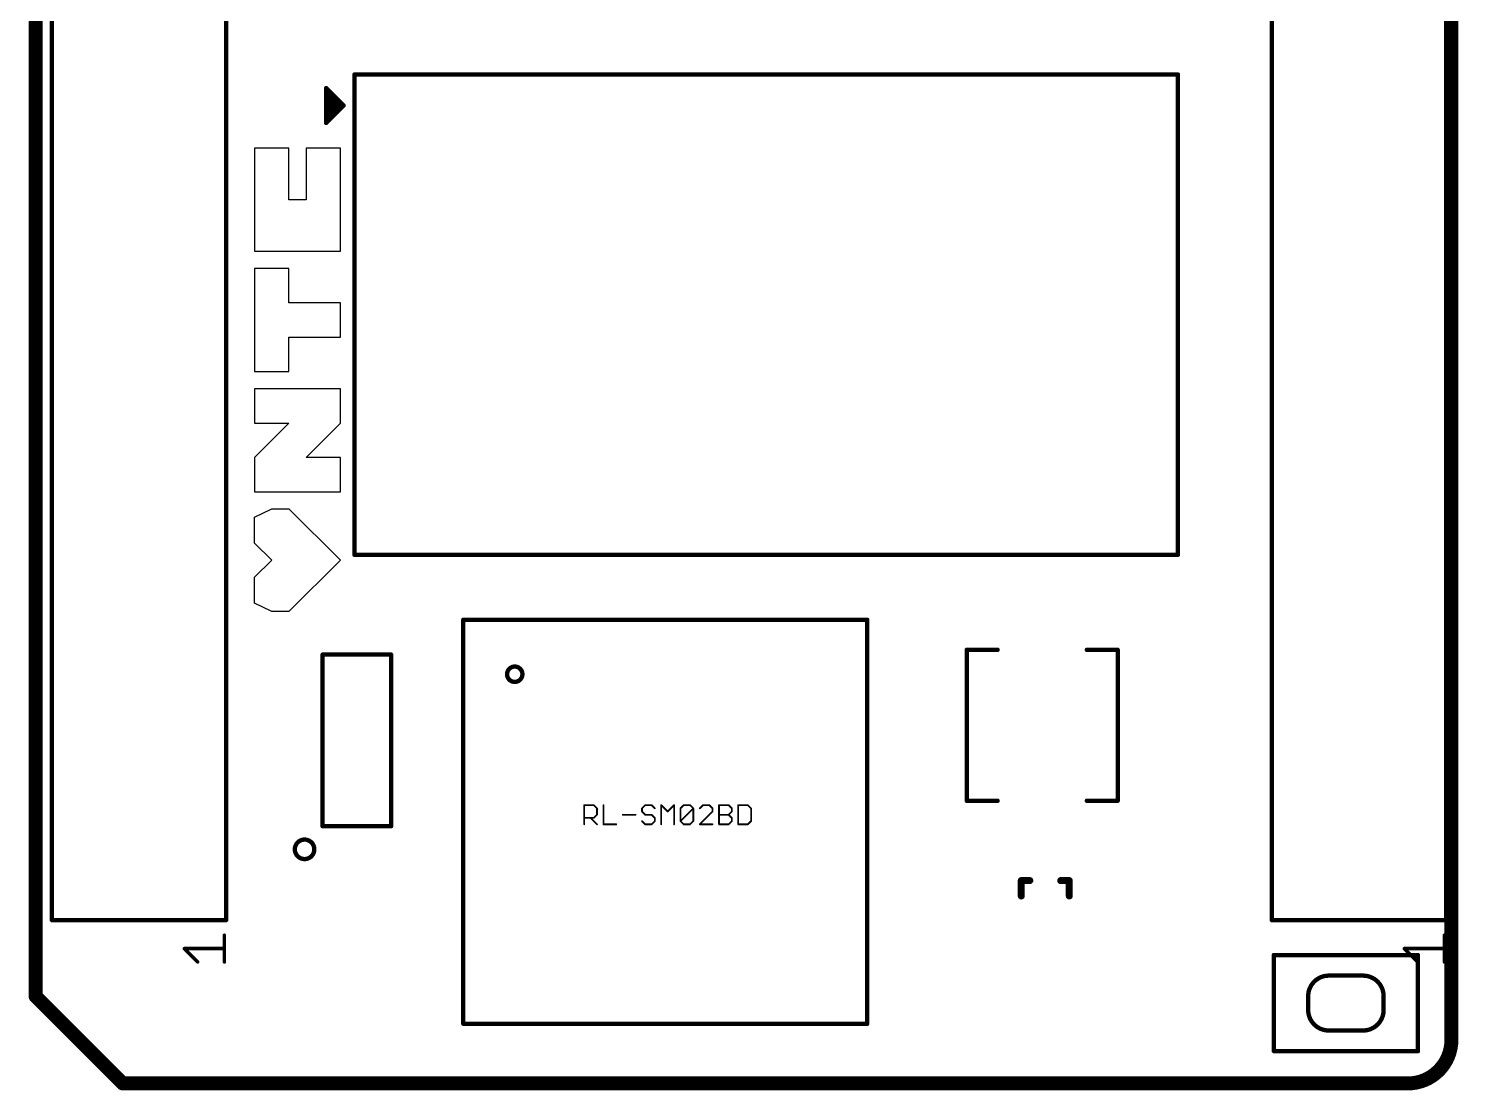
# Model space of a CAD drawing. Extents: x -10.8 to 30.8, y -20.2 to 41.7.
# Drawn here: x -10.84 to 30.84, y -20.2 to 10.74 of the extents above; entities that cross this region are included whole.
import ezdxf

# ---------------------------------------------------------------- set-up
doc = ezdxf.new("R2010")
doc.units = 0
for name, color, linetype in [('20', 7, 'CONTINUOUS'), ('21', 253, 'CONTINUOUS'), ('25', 253, 'CONTINUOUS')]:
    doc.layers.add(name, color=color, linetype=linetype)

msp = doc.modelspace()

# ---------------------------------------------------------------- linework, layer by layer
at = {"layer": '20', "const_width": 0.4064}
for points in [[(-10.635, -17.46), (-10.635, 40.27)], [(30.635, 40.27), (30.635, -18.73)], [(-8.095, -20), (-10.635, -17.46)], [(29.365, -20), (-8.095, -20)]]:
    msp.add_lwpolyline(points, dxfattribs=at)
at = {"layer": '20'}
for points, const_width in [([(-10.7366, -17.46, 1), (-10.5334, -17.46)], 0.2032), ([(-10.5632, -17.3882, 1), (-10.7068, -17.5318)], 0.2032), ([(29.365, -20, 0.4142), (30.635, -18.73)], 0.4064), ([(30.7366, -18.73, 1), (30.5334, -18.73)], 0.2032), ([(30.5334, -18.73, 1), (30.7366, -18.73)], 0.2032), ([(-8.095, -19.8984, 1), (-8.095, -20.1016)], 0.2032), ([(-8.1668, -20.0718, 1), (-8.0232, -19.9282)], 0.2032), ([(29.365, -19.8984, 1), (29.365, -20.1016)], 0.2032), ([(29.365, -20.1016, 1), (29.365, -19.8984)], 0.2032)]:
    msp.add_lwpolyline(points, format="xyb", dxfattribs=dict(at, const_width=const_width))
at = {"layer": '21'}
for points, const_width in [([(-10.16, 35.56), (-10.16, -15.24)], 0.127), ([(-5.08, -15.24), (-5.08, 35.56)], 0.127), ([(25.4, 35.56), (25.4, -15.24)], 0.127), ([(30.48, -15.24), (30.48, 35.56)], 0.127), ([(-1.338, 9.405), (22.662, 9.405)], 0.127), ([(-1.338, -4.595), (-1.338, 9.405)], 0.127), ([(22.662, 9.405), (22.662, -4.595)], 0.127), ([(-2.165, 9.009), (-1.657, 8.501)], 0.127), ([(-2.165, 7.993), (-2.165, 9.009)], 0.127), ([(-2.165, 9.009), (-1.657, 8.501)], 0.127), ([(-2.165, 7.993), (-2.165, 9.009)], 0.127), ([(-2.165, 8.882), (-2.038, 8.882)], 0.127), ([(-2.165, 8.755), (-1.911, 8.755)], 0.127), ([(-2.165, 8.628), (-1.784, 8.628)], 0.127), ([(-1.657, 8.501), (-2.165, 7.993)], 0.127), ([(-2.165, 8.501), (-1.657, 8.501)], 0.127), ([(-1.657, 8.501), (-2.165, 7.993)], 0.127), ([(-2.165, 8.374), (-1.784, 8.374)], 0.127), ([(-2.165, 8.247), (-1.911, 8.247)], 0.127), ([(-2.165, 8.12), (-2.038, 8.12)], 0.127), ([(22.662, -4.595), (-1.338, -4.595)], 0.127), ([(1.832, -6.4865), (13.607, -6.4865)], 0.127), ([(1.832, -18.2615), (1.832, -6.4865)], 0.127), ([(13.607, -6.4865), (13.607, -18.2615)], 0.127), ([(-2.27, -12.502), (-2.27, -7.502)], 0.127), ([(-2.27, -7.502), (-0.27, -7.502)], 0.127), ([(-0.27, -7.502), (-0.27, -12.502)], 0.127), ([(16.5074, -7.3619), (16.5074, -11.7619)], 0.127), ([(17.4074, -7.3619), (16.5074, -7.3619)], 0.127), ([(20.9074, -7.3619), (20.0074, -7.3619)], 0.127), ([(20.9074, -7.3619), (20.9074, -11.7619)], 0.127), ([(5.3574, -12.4486), (5.3574, -11.8893)], 0.0508), ([(5.3574, -11.8893), (5.637, -11.8893)], 0.0508), ([(5.637, -11.8893), (5.7302, -11.9825)], 0.0508), ([(5.7302, -11.9825), (5.7302, -12.169)], 0.0508), ([(5.9187, -11.8893), (5.9187, -12.4486)], 0.0508), ([(7.1345, -11.8893), (7.0413, -11.9825)], 0.0508), ([(7.0413, -11.9825), (7.0413, -12.0758)], 0.0508), ([(7.0413, -12.0758), (7.1345, -12.169)], 0.0508), ([(7.321, -11.8893), (7.1345, -11.8893)], 0.0508), ([(7.4142, -11.9825), (7.321, -11.8893)], 0.0508), ([(7.6026, -12.4486), (7.6026, -11.8893)], 0.0508), ([(7.6026, -11.8893), (7.7891, -12.0758)], 0.0508), ([(7.7891, -12.0758), (7.9755, -11.8893)], 0.0508), ([(7.9755, -11.8893), (7.9755, -12.4486)], 0.0508), ([(8.1639, -11.9825), (8.2572, -11.8893)], 0.0508), ([(8.1639, -12.3554), (8.1639, -11.9825)], 0.0508), ([(8.1639, -12.3554), (8.5368, -11.9825)], 0.0508), ([(8.2572, -11.8893), (8.4436, -11.8893)], 0.0508), ([(8.4436, -11.8893), (8.5368, -11.9825)], 0.0508), ([(8.5368, -11.9825), (8.5368, -12.3554)], 0.0508), ([(8.8185, -11.8893), (8.7253, -11.9825)], 0.0508), ([(8.7253, -12.4486), (9.0981, -12.0758)], 0.0508), ([(9.0049, -11.8893), (8.8185, -11.8893)], 0.0508), ([(9.0981, -11.9825), (9.0049, -11.8893)], 0.0508), ([(9.0981, -12.0758), (9.0981, -11.9825)], 0.0508), ([(9.2866, -12.4486), (9.2866, -11.8893)], 0.0508), ([(9.2866, -11.8893), (9.5662, -11.8893)], 0.0508), ([(9.5662, -11.8893), (9.6594, -11.9825)], 0.0508), ([(9.6594, -12.0758), (9.5662, -12.169)], 0.0508), ([(9.6594, -11.9825), (9.6594, -12.0758)], 0.0508), ([(9.8479, -11.8893), (9.8479, -12.4486)], 0.0508), ([(10.1275, -11.8893), (9.8479, -11.8893)], 0.0508), ([(10.2207, -11.9825), (10.1275, -11.8893)], 0.0508), ([(10.2207, -12.3554), (10.2207, -11.9825)], 0.0508), ([(17.4074, -11.7619), (16.5074, -11.7619)], 0.127), ([(20.9074, -11.7619), (20.0074, -11.7619)], 0.127), ([(-0.27, -12.502), (-2.27, -12.502)], 0.127), ([(5.637, -12.2622), (5.3574, -12.2622)], 0.0508), ([(5.5438, -12.2622), (5.7302, -12.4486)], 0.0508), ([(5.7302, -12.169), (5.637, -12.2622)], 0.0508), ([(5.9187, -12.4486), (6.2916, -12.4486)], 0.0508), ([(6.48, -12.169), (6.8529, -12.169)], 0.0508), ([(7.1345, -12.4486), (7.0413, -12.3554)], 0.0508), ([(7.1345, -12.169), (7.321, -12.169)], 0.0508), ([(7.321, -12.4486), (7.1345, -12.4486)], 0.0508), ([(7.321, -12.169), (7.4142, -12.2622)], 0.0508), ([(7.4142, -12.3554), (7.321, -12.4486)], 0.0508), ([(7.4142, -12.2622), (7.4142, -12.3554)], 0.0508), ([(8.2572, -12.4486), (8.1639, -12.3554)], 0.0508), ([(8.4436, -12.4486), (8.2572, -12.4486)], 0.0508), ([(8.5368, -12.3554), (8.4436, -12.4486)], 0.0508), ([(9.0981, -12.4486), (8.7253, -12.4486)], 0.0508), ([(9.2866, -12.169), (9.5662, -12.169)], 0.0508), ([(9.5662, -12.4486), (9.2866, -12.4486)], 0.0508), ([(9.5662, -12.169), (9.6594, -12.2622)], 0.0508), ([(9.6594, -12.3554), (9.5662, -12.4486)], 0.0508), ([(9.6594, -12.2622), (9.6594, -12.3554)], 0.0508), ([(9.8479, -12.4486), (10.1275, -12.4486)], 0.0508), ([(10.1275, -12.4486), (10.2207, -12.3554)], 0.0508), ([(18.096, -14.088), (18.346, -14.088)], 0.2032), ([(18.096, -14.538), (18.096, -14.088)], 0.2032), ([(19.246, -14.088), (19.496, -14.088)], 0.2032), ([(19.496, -14.088), (19.496, -14.538)], 0.2032), ([(-10.16, -15.24), (-5.08, -15.24)], 0.127), ([(25.4, -15.24), (30.48, -15.24)], 0.127), ([(-5.1308, -16.4592), (-5.1308, -15.6796)], 0.1016), ([(30.4292, -16.4592), (30.4292, -15.6796)], 0.1016), ([(-5.9104, -16.4592), (-6.3002, -16.0694)], 0.1016), ([(-6.3002, -16.0694), (-5.1308, -16.0694)], 0.1016), ([(25.459, -19.058), (25.459, -16.258)], 0.127), ([(25.459, -16.258), (29.659, -16.258)], 0.127), ([(29.6496, -16.4592), (29.2598, -16.0694)], 0.1016), ([(29.2598, -16.0694), (30.4292, -16.0694)], 0.1016), ([(29.659, -16.258), (29.659, -19.058)], 0.127), ([(27.059, -16.858), (28.059, -16.858)], 0.127), ([(26.459, -17.858), (26.459, -17.458)], 0.127), ([(28.659, -17.458), (28.659, -17.858)], 0.127), ([(13.607, -18.2615), (1.832, -18.2615)], 0.127), ([(28.059, -18.458), (27.059, -18.458)], 0.127), ([(29.659, -19.058), (25.459, -19.058)], 0.127)]:
    msp.add_lwpolyline(points, dxfattribs=dict(at, const_width=const_width))
for points, const_width in [([(-1.338, 9.4368, 1), (-1.338, 9.3733)], 0.0635), ([(-1.3063, 9.405, 1), (-1.3698, 9.405)], 0.0635), ([(22.6938, 9.405, 1), (22.6303, 9.405)], 0.0635), ([(22.662, 9.3733, 1), (22.662, 9.4368)], 0.0635), ([(-2.1425, 9.0315, 1), (-2.1875, 8.9865)], 0.0635), ([(-2.1332, 9.009, 1), (-2.1968, 9.009)], 0.0635), ([(-2.1425, 9.0315, 1), (-2.1875, 8.9865)], 0.0635), ([(-2.1332, 9.009, 1), (-2.1968, 9.009)], 0.0635), ([(-2.165, 8.9138, 1), (-2.165, 8.8502)], 0.0635), ([(-2.165, 8.7868, 1), (-2.165, 8.7233)], 0.0635), ([(-2.038, 8.8502, 1), (-2.038, 8.9138)], 0.0635), ([(-1.911, 8.7233, 1), (-1.911, 8.7868)], 0.0635), ([(-2.165, 8.6598, 1), (-2.165, 8.5962)], 0.0635), ([(-2.165, 8.5328, 1), (-2.165, 8.4693)], 0.0635), ([(-2.165, 8.4058, 1), (-2.165, 8.3422)], 0.0635), ([(-1.784, 8.5962, 1), (-1.784, 8.6598)], 0.0635), ([(-1.784, 8.3422, 1), (-1.784, 8.4058)], 0.0635), ([(-1.6345, 8.4785, 1), (-1.6795, 8.5235)], 0.0635), ([(-1.6345, 8.4785, 1), (-1.6795, 8.5235)], 0.0635), ([(-1.6795, 8.4785, 1), (-1.6345, 8.5235)], 0.0635), ([(-1.6795, 8.4785, 1), (-1.6345, 8.5235)], 0.0635), ([(-1.657, 8.4693, 1), (-1.657, 8.5328)], 0.0635), ([(-2.165, 8.2788, 1), (-2.165, 8.2152)], 0.0635), ([(-2.1875, 8.0155, 1), (-2.1425, 7.9705)], 0.0635), ([(-2.1875, 8.0155, 1), (-2.1425, 7.9705)], 0.0635), ([(-2.1968, 7.993, 1), (-2.1332, 7.993)], 0.0635), ([(-2.1968, 7.993, 1), (-2.1332, 7.993)], 0.0635), ([(-2.165, 8.1518, 1), (-2.165, 8.0883)], 0.0635), ([(-2.038, 8.0883, 1), (-2.038, 8.1518)], 0.0635), ([(-1.911, 8.2152, 1), (-1.911, 8.2788)], 0.0635), ([(-1.338, -4.5633, 1), (-1.338, -4.6268)], 0.0635), ([(-1.3698, -4.595, 1), (-1.3063, -4.595)], 0.0635), ([(22.6303, -4.595, 1), (22.6938, -4.595)], 0.0635), ([(22.662, -4.6268, 1), (22.662, -4.5633)], 0.0635), ([(1.832, -6.4548, 1), (1.832, -6.5183)], 0.0635), ([(1.8638, -6.4865, 1), (1.8003, -6.4865)], 0.0635), ([(13.6388, -6.4865, 1), (13.5753, -6.4865)], 0.0635), ([(13.607, -6.5183, 1), (13.607, -6.4548)], 0.0635), ([(-2.2382, -7.502, 1), (-2.3018, -7.502)], 0.0635), ([(-2.27, -7.4703, 1), (-2.27, -7.5338)], 0.0635), ([(-0.2383, -7.502, 1), (-0.3018, -7.502)], 0.0635), ([(-0.27, -7.5338, 1), (-0.27, -7.4703)], 0.0635), ([(16.5392, -7.3619, 1), (16.4757, -7.3619)], 0.0635), ([(16.5074, -7.3301, 1), (16.5074, -7.3936)], 0.0635), ([(17.4074, -7.3936, 1), (17.4074, -7.3301)], 0.0635), ([(20.0074, -7.3301, 1), (20.0074, -7.3936)], 0.0635), ([(20.9392, -7.3619, 1), (20.8757, -7.3619)], 0.0635), ([(20.9074, -7.3936, 1), (20.9074, -7.3301)], 0.0635), ([(3.332, -8.2976, 1), (3.332, -7.8504, 1), (3.332, -8.2976)], 0.127), ([(5.3701, -11.8893, 1), (5.3447, -11.8893)], 0.0254), ([(5.3574, -11.8766, 1), (5.3574, -11.902)], 0.0254), ([(5.646, -11.8803, 1), (5.6281, -11.8983)], 0.0254), ([(5.637, -11.902, 1), (5.637, -11.8766)], 0.0254), ([(5.7429, -11.9825, 1), (5.7176, -11.9825)], 0.0254), ([(5.7213, -11.9915, 1), (5.7392, -11.9736)], 0.0254), ([(5.9314, -11.8893, 1), (5.906, -11.8893)], 0.0254), ([(7.054, -11.9825, 1), (7.0286, -11.9825)], 0.0254), ([(7.0323, -11.9736, 1), (7.0503, -11.9915)], 0.0254), ([(7.0503, -12.0668, 1), (7.0323, -12.0847)], 0.0254), ([(7.0286, -12.0758, 1), (7.054, -12.0758)], 0.0254), ([(7.1345, -11.8766, 1), (7.1345, -11.902)], 0.0254), ([(7.1435, -11.8983, 1), (7.1256, -11.8803)], 0.0254), ([(7.3299, -11.8803, 1), (7.312, -11.8983)], 0.0254), ([(7.321, -11.902, 1), (7.321, -11.8766)], 0.0254), ([(7.4052, -11.9915, 1), (7.4232, -11.9736)], 0.0254), ([(7.6153, -11.8893, 1), (7.5899, -11.8893)], 0.0254), ([(7.6116, -11.8803, 1), (7.5937, -11.8983)], 0.0254), ([(7.7801, -12.0668, 1), (7.798, -12.0847)], 0.0254), ([(7.7801, -12.0847, 1), (7.798, -12.0668)], 0.0254), ([(7.9882, -11.8893, 1), (7.9628, -11.8893)], 0.0254), ([(7.9845, -11.8983, 1), (7.9665, -11.8803)], 0.0254), ([(8.1766, -11.9825, 1), (8.1512, -11.9825)], 0.0254), ([(8.155, -11.9736, 1), (8.1729, -11.9915)], 0.0254), ([(8.2572, -11.8766, 1), (8.2572, -11.902)], 0.0254), ([(8.2661, -11.8983, 1), (8.2482, -11.8803)], 0.0254), ([(8.4526, -11.8803, 1), (8.4346, -11.8983)], 0.0254), ([(8.4436, -11.902, 1), (8.4436, -11.8766)], 0.0254), ([(8.5495, -11.9825, 1), (8.5241, -11.9825)], 0.0254), ([(8.5458, -11.9915, 1), (8.5278, -11.9736)], 0.0254), ([(8.5278, -11.9915, 1), (8.5458, -11.9736)], 0.0254), ([(8.7163, -11.9736, 1), (8.7342, -11.9915)], 0.0254), ([(8.8185, -11.8766, 1), (8.8185, -11.902)], 0.0254), ([(8.8274, -11.8983, 1), (8.8095, -11.8803)], 0.0254), ([(9.0139, -11.8803, 1), (8.9959, -11.8983)], 0.0254), ([(9.0049, -11.902, 1), (9.0049, -11.8766)], 0.0254), ([(9.1108, -11.9825, 1), (9.0854, -11.9825)], 0.0254), ([(9.0854, -12.0758, 1), (9.1108, -12.0758)], 0.0254), ([(9.0891, -11.9915, 1), (9.1071, -11.9736)], 0.0254), ([(9.1071, -12.0847, 1), (9.0891, -12.0668)], 0.0254), ([(9.2993, -11.8893, 1), (9.2739, -11.8893)], 0.0254), ([(9.2866, -11.8766, 1), (9.2866, -11.902)], 0.0254), ([(9.5752, -11.8803, 1), (9.5572, -11.8983)], 0.0254), ([(9.5662, -11.902, 1), (9.5662, -11.8766)], 0.0254), ([(9.6721, -11.9825, 1), (9.6467, -11.9825)], 0.0254), ([(9.6467, -12.0758, 1), (9.6721, -12.0758)], 0.0254), ([(9.6504, -11.9915, 1), (9.6684, -11.9736)], 0.0254), ([(9.6684, -12.0847, 1), (9.6504, -12.0668)], 0.0254), ([(9.8606, -11.8893, 1), (9.8352, -11.8893)], 0.0254), ([(9.8479, -11.8766, 1), (9.8479, -11.902)], 0.0254), ([(10.1365, -11.8803, 1), (10.1185, -11.8983)], 0.0254), ([(10.1275, -11.902, 1), (10.1275, -11.8766)], 0.0254), ([(10.2334, -11.9825, 1), (10.208, -11.9825)], 0.0254), ([(10.2117, -11.9915, 1), (10.2297, -11.9736)], 0.0254), ([(16.5074, -11.7301, 1), (16.5074, -11.7936)], 0.0635), ([(16.4757, -11.7619, 1), (16.5392, -11.7619)], 0.0635), ([(17.4074, -11.7936, 1), (17.4074, -11.7301)], 0.0635), ([(20.0074, -11.7301, 1), (20.0074, -11.7936)], 0.0635), ([(20.8757, -11.7619, 1), (20.9392, -11.7619)], 0.0635), ([(20.9074, -11.7936, 1), (20.9074, -11.7301)], 0.0635), ([(-2.3018, -12.502, 1), (-2.2382, -12.502)], 0.0635), ([(-2.27, -12.4703, 1), (-2.27, -12.5338)], 0.0635), ([(-0.3018, -12.502, 1), (-0.2383, -12.502)], 0.0635), ([(-0.27, -12.5338, 1), (-0.27, -12.4703)], 0.0635), ([(5.3574, -12.2495, 1), (5.3574, -12.2749)], 0.0254), ([(5.3447, -12.4486, 1), (5.3701, -12.4486)], 0.0254), ([(5.5528, -12.2532, 1), (5.5348, -12.2712)], 0.0254), ([(5.6281, -12.2532, 1), (5.646, -12.2712)], 0.0254), ([(5.637, -12.2749, 1), (5.637, -12.2495)], 0.0254), ([(5.7176, -12.169, 1), (5.7429, -12.169)], 0.0254), ([(5.7392, -12.1779, 1), (5.7213, -12.16)], 0.0254), ([(5.7213, -12.4576, 1), (5.7392, -12.4396)], 0.0254), ([(5.9187, -12.4359, 1), (5.9187, -12.4613)], 0.0254), ([(5.906, -12.4486, 1), (5.9314, -12.4486)], 0.0254), ([(6.2916, -12.4613, 1), (6.2916, -12.4359)], 0.0254), ([(6.48, -12.1563, 1), (6.48, -12.1817)], 0.0254), ([(6.8529, -12.1817, 1), (6.8529, -12.1563)], 0.0254), ([(7.0503, -12.3464, 1), (7.0323, -12.3644)], 0.0254), ([(7.1345, -12.1563, 1), (7.1345, -12.1817)], 0.0254), ([(7.1345, -12.4359, 1), (7.1345, -12.4613)], 0.0254), ([(7.1256, -12.1779, 1), (7.1435, -12.16)], 0.0254), ([(7.1256, -12.4576, 1), (7.1435, -12.4396)], 0.0254), ([(7.3299, -12.16, 1), (7.312, -12.1779)], 0.0254), ([(7.312, -12.4396, 1), (7.3299, -12.4576)], 0.0254), ([(7.321, -12.1817, 1), (7.321, -12.1563)], 0.0254), ([(7.321, -12.4613, 1), (7.321, -12.4359)], 0.0254), ([(7.4269, -12.2622, 1), (7.4015, -12.2622)], 0.0254), ([(7.4015, -12.3554, 1), (7.4269, -12.3554)], 0.0254), ([(7.4052, -12.2712, 1), (7.4232, -12.2532)], 0.0254), ([(7.4232, -12.3644, 1), (7.4052, -12.3464)], 0.0254), ([(7.5899, -12.4486, 1), (7.6153, -12.4486)], 0.0254), ([(7.9628, -12.4486, 1), (7.9882, -12.4486)], 0.0254), ([(8.1512, -12.3554, 1), (8.1766, -12.3554)], 0.0254), ([(8.1729, -12.3464, 1), (8.155, -12.3644)], 0.0254), ([(8.155, -12.3464, 1), (8.1729, -12.3644)], 0.0254), ([(8.2572, -12.4359, 1), (8.2572, -12.4613)], 0.0254), ([(8.2482, -12.4576, 1), (8.2661, -12.4396)], 0.0254), ([(8.4346, -12.4396, 1), (8.4526, -12.4576)], 0.0254), ([(8.4436, -12.4613, 1), (8.4436, -12.4359)], 0.0254), ([(8.5241, -12.3554, 1), (8.5495, -12.3554)], 0.0254), ([(8.5458, -12.3644, 1), (8.5278, -12.3464)], 0.0254), ([(8.7253, -12.4359, 1), (8.7253, -12.4613)], 0.0254), ([(8.7163, -12.4396, 1), (8.7342, -12.4576)], 0.0254), ([(9.0981, -12.4613, 1), (9.0981, -12.4359)], 0.0254), ([(9.2866, -12.1563, 1), (9.2866, -12.1817)], 0.0254), ([(9.2866, -12.4359, 1), (9.2866, -12.4613)], 0.0254), ([(9.2739, -12.4486, 1), (9.2993, -12.4486)], 0.0254), ([(9.5752, -12.16, 1), (9.5572, -12.1779)], 0.0254), ([(9.5572, -12.16, 1), (9.5752, -12.1779)], 0.0254), ([(9.5572, -12.4396, 1), (9.5752, -12.4576)], 0.0254), ([(9.5662, -12.1817, 1), (9.5662, -12.1563)], 0.0254), ([(9.5662, -12.4613, 1), (9.5662, -12.4359)], 0.0254), ([(9.6721, -12.2622, 1), (9.6467, -12.2622)], 0.0254), ([(9.6467, -12.3554, 1), (9.6721, -12.3554)], 0.0254), ([(9.6504, -12.2712, 1), (9.6684, -12.2532)], 0.0254), ([(9.6684, -12.3644, 1), (9.6504, -12.3464)], 0.0254), ([(9.8479, -12.4359, 1), (9.8479, -12.4613)], 0.0254), ([(9.8352, -12.4486, 1), (9.8606, -12.4486)], 0.0254), ([(10.1185, -12.4396, 1), (10.1365, -12.4576)], 0.0254), ([(10.1275, -12.4613, 1), (10.1275, -12.4359)], 0.0254), ([(10.208, -12.3554, 1), (10.2334, -12.3554)], 0.0254), ([(10.2297, -12.3644, 1), (10.2117, -12.3464)], 0.0254), ([(-2.794, -13.461, 1), (-2.794, -12.893, 1), (-2.794, -13.461)], 0.127), ([(18.096, -14.0372, 1), (18.096, -14.1388)], 0.1016), ([(18.1468, -14.088, 1), (18.0452, -14.088)], 0.1016), ([(18.346, -14.1388, 1), (18.346, -14.0372)], 0.1016), ([(19.246, -14.0372, 1), (19.246, -14.1388)], 0.1016), ([(19.5468, -14.088, 1), (19.4452, -14.088)], 0.1016), ([(19.496, -14.1388, 1), (19.496, -14.0372)], 0.1016), ([(18.0452, -14.538, 1), (18.1468, -14.538)], 0.1016), ([(19.4452, -14.538, 1), (19.5468, -14.538)], 0.1016), ([(-10.16, -15.2082, 1), (-10.16, -15.2718)], 0.0635), ([(-10.1918, -15.24, 1), (-10.1282, -15.24)], 0.0635), ([(-5.1117, -15.24, 1), (-5.0483, -15.24)], 0.0635), ([(-5.08, -15.2718, 1), (-5.08, -15.2082)], 0.0635), ([(25.4, -15.2082, 1), (25.4, -15.2718)], 0.0635), ([(25.3683, -15.24, 1), (25.4318, -15.24)], 0.0635), ([(30.4483, -15.24, 1), (30.5117, -15.24)], 0.0635), ([(30.48, -15.2718, 1), (30.48, -15.2082)], 0.0635), ([(-5.1054, -15.6796, 1), (-5.1562, -15.6796)], 0.0508), ([(30.4546, -15.6796, 1), (30.4038, -15.6796)], 0.0508), ([(-6.2822, -16.0514, 1), (-6.3182, -16.0874)], 0.0508), ([(-6.3002, -16.044, 1), (-6.3002, -16.0948)], 0.0508), ([(-5.1308, -16.0948, 1), (-5.1308, -16.044)], 0.0508), ([(25.4907, -16.258, 1), (25.4273, -16.258)], 0.0635), ([(25.459, -16.2263, 1), (25.459, -16.2897)], 0.0635), ([(29.2778, -16.0514, 1), (29.2418, -16.0874)], 0.0508), ([(29.2598, -16.044, 1), (29.2598, -16.0948)], 0.0508), ([(29.6908, -16.258, 1), (29.6273, -16.258)], 0.0635), ([(29.659, -16.2897, 1), (29.659, -16.2263)], 0.0635), ([(30.4292, -16.0948, 1), (30.4292, -16.044)], 0.0508), ([(-5.9284, -16.4772, 1), (-5.8924, -16.4412)], 0.0508), ([(-5.1562, -16.4592, 1), (-5.1054, -16.4592)], 0.0508), ([(29.6316, -16.4772, 1), (29.6676, -16.4412)], 0.0508), ([(30.4038, -16.4592, 1), (30.4546, -16.4592)], 0.0508), ([(27.059, -16.858, 0.4142), (26.459, -17.458)], 0.127), ([(27.059, -16.8263, 1), (27.059, -16.8897)], 0.0635), ([(27.059, -16.8897, 1), (27.059, -16.8263)], 0.0635), ([(28.659, -17.458, 0.4142), (28.059, -16.858)], 0.127), ([(28.059, -16.8263, 1), (28.059, -16.8897)], 0.0635), ([(28.059, -16.8897, 1), (28.059, -16.8263)], 0.0635), ([(26.4907, -17.458, 1), (26.4273, -17.458)], 0.0635), ([(26.4273, -17.458, 1), (26.4907, -17.458)], 0.0635), ([(28.6908, -17.458, 1), (28.6273, -17.458)], 0.0635), ([(28.6273, -17.458, 1), (28.6908, -17.458)], 0.0635), ([(26.459, -17.858, 0.4142), (27.059, -18.458)], 0.127), ([(26.4907, -17.858, 1), (26.4273, -17.858)], 0.0635), ([(26.4273, -17.858, 1), (26.4907, -17.858)], 0.0635), ([(28.059, -18.458, 0.4142), (28.659, -17.858)], 0.127), ([(28.6908, -17.858, 1), (28.6273, -17.858)], 0.0635), ([(28.6273, -17.858, 1), (28.6908, -17.858)], 0.0635), ([(1.832, -18.2298, 1), (1.832, -18.2933)], 0.0635), ([(1.8003, -18.2615, 1), (1.8638, -18.2615)], 0.0635), ([(13.5753, -18.2615, 1), (13.6388, -18.2615)], 0.0635), ([(13.607, -18.2933, 1), (13.607, -18.2298)], 0.0635), ([(27.059, -18.4263, 1), (27.059, -18.4898)], 0.0635), ([(27.059, -18.4898, 1), (27.059, -18.4263)], 0.0635), ([(28.059, -18.4263, 1), (28.059, -18.4898)], 0.0635), ([(28.059, -18.4898, 1), (28.059, -18.4263)], 0.0635), ([(25.459, -19.0263, 1), (25.459, -19.0897)], 0.0635), ([(25.4273, -19.058, 1), (25.4907, -19.058)], 0.0635), ([(29.6273, -19.058, 1), (29.6908, -19.058)], 0.0635), ([(29.659, -19.0897, 1), (29.659, -19.0263)], 0.0635)]:
    msp.add_lwpolyline(points, format="xyb", dxfattribs=dict(at, const_width=const_width))
at = {"layer": '25'}
for p, q in [((-3.25, 7.254), (-4.25, 7.254)), ((-4.25, 7.254), (-4.25, 4.254)), ((-3.25, 5.754), (-3.25, 7.254)), ((-1.75, 7.254), (-2.75, 7.254)), ((-2.75, 7.254), (-2.75, 5.754)), ((-1.75, 4.254), (-1.75, 7.254)), ((-2.75, 5.754), (-3.25, 5.754)), ((-4.25, 4.254), (-1.75, 4.254)), ((-3.25, 3.75), (-4.25, 3.75)), ((-4.25, 3.75), (-4.25, 0.75)), ((-3.25, 2.75), (-3.25, 3.75)), ((-1.75, 2.75), (-3.25, 2.75)), ((-1.75, 1.75), (-1.75, 2.75)), ((-3.25, 0.75), (-3.25, 1.75)), ((-3.25, 1.75), (-1.75, 1.75)), ((-4.25, 0.75), (-3.25, 0.75)), ((-1.75, 0.246), (-4.25, 0.246)), ((-4.25, 0.246), (-4.25, -0.754)), ((-1.75, -0.754), (-1.75, 0.246)), ((-4.25, -0.754), (-3.25, -0.754)), ((-3.25, -0.754), (-4.25, -1.754)), ((-2.75, -1.754), (-1.75, -0.754)), ((-4.25, -1.754), (-4.25, -2.754)), ((-1.75, -1.754), (-2.75, -1.754)), ((-1.75, -2.754), (-1.75, -1.754)), ((-4.25, -2.754), (-1.75, -2.754)), ((-4.25, -3.5), (-3.75, -3.25)), ((-3.75, -3.25), (-3.25, -3.25)), ((-3.25, -3.25), (-1.75, -4.75)), ((-4.25, -4.25), (-4.25, -3.5)), ((-3.75, -4.75), (-4.25, -4.25)), ((-4.25, -5.25), (-3.75, -4.75)), ((-1.75, -4.75), (-3.25, -6.25)), ((-4.25, -6), (-4.25, -5.25)), ((-3.75, -6.25), (-4.25, -6)), ((-3.25, -6.25), (-3.75, -6.25))]:
    msp.add_line(p, q, dxfattribs=at)

doc.saveas('drawing.dxf')
